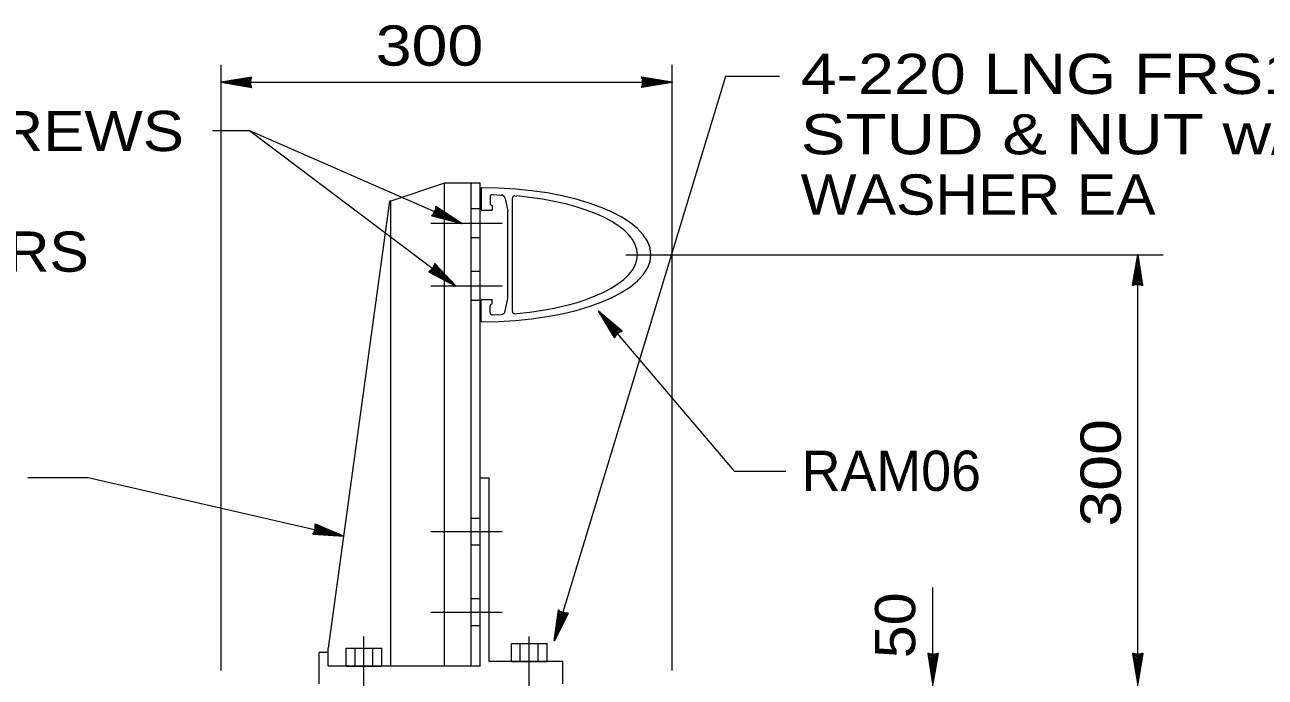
# Model space of a CAD drawing. Extents: x 1370 to 1387, y -905.5 to -882.8.
# Drawn here: x 1374.25 to 1380.03, y -895.13 to -892.09 of the extents above; entities that cross this region are included whole.
import ezdxf

# ---------------------------------------------------------------- set-up
doc = ezdxf.new("R2010")
doc.units = 0
doc.header["$LTSCALE"] = 0.075
for name, color, linetype, lineweight in [('1', 7, 'Continuous', 13), ('2', 7, 'Continuous', 13), ('4', 7, 'Continuous', 25), ('5', 7, 'Continuous', 13), ('6', 7, 'Continuous', 13)]:
    doc.layers.add(name, color=color, linetype=linetype, lineweight=lineweight)
doc.layers.add('8', color=7, linetype='Continuous')

msp = doc.modelspace()

# ---------------------------------------------------------------- linework, layer by layer
at = {"layer": '1'}
for p, q in [((1375.16225, -895.09408), (1375.16225, -892.27208)), ((1377.26642, -895.09408), (1377.26642, -892.27208)), ((1375.16225, -892.35258), (1377.26642, -892.35258)), ((1375.29508, -892.578), (1376.25875, -893.3025))]:
    msp.add_line(p, q, dxfattribs=at)
for points in [[(1377.76642, -892.32592), (1377.515, -892.32592), (1376.71642, -894.95525)], [(1375.123, -892.578), (1375.29508, -892.578), (1376.28458, -893.01083)], [(1379.43767, -898.15667), (1379.43767, -895.15667), (1379.43767, -893.15667)], [(1377.796, -894.16642), (1377.55933, -894.16642), (1376.92342, -893.41917)], [(1374.26142, -894.19417), (1374.54242, -894.19417), (1375.734, -894.468)], [(1378.48275, -895.698), (1378.48275, -895.40583), (1378.48275, -895.15667), (1378.48275, -894.70742)]]:
    msp.add_lwpolyline(points, dxfattribs=at)
at = {"layer": '2'}
for p, q in [((1376.20392, -892.82333), (1375.95392, -892.90667)), ((1376.37058, -892.82333), (1376.20392, -892.82333)), ((1376.20392, -895.07333), (1376.20392, -892.82333)), ((1376.37058, -895.07333), (1376.37058, -892.82333)), ((1376.3755, -892.84417), (1376.3755, -892.94833)), ((1376.417, -892.88683), (1376.417, -892.91717)), ((1376.42783, -892.8765), (1376.46883, -892.87817)), ((1376.5325, -892.882), (1376.54183, -892.883)), ((1375.95392, -895.07333), (1375.95392, -892.90667)), ((1376.42733, -892.9275), (1376.4275, -892.9275)), ((1376.4275, -892.9275), (1376.4275, -892.94833)), ((1376.48817, -892.89467), (1376.5005, -892.95283)), ((1376.52133, -893.42083), (1376.52133, -892.8925)), ((1376.3755, -892.94833), (1376.4275, -892.94833)), ((1376.5005, -893.3605), (1376.5005, -892.95283)), ((1376.3755, -893.365), (1376.4275, -893.365)), ((1376.3755, -893.46917), (1376.3755, -893.365)), ((1376.417, -893.4265), (1376.417, -893.39617)), ((1376.42733, -893.38583), (1376.4275, -893.38583)), ((1376.4275, -893.38583), (1376.4275, -893.365)), ((1376.48817, -893.41867), (1376.5005, -893.3605)), ((1376.42783, -893.43683), (1376.46883, -893.43517)), ((1376.5325, -893.43133), (1376.54183, -893.43033)), ((1376.37058, -895.07333), (1376.37058, -894.19833)), ((1376.41225, -894.19833), (1376.37058, -894.19833)), ((1376.41225, -895.0525), (1376.41225, -894.19833)), ((1376.51642, -894.96917), (1376.68308, -894.96917)), ((1376.51642, -895.0525), (1376.51642, -894.96917)), ((1376.55808, -895.0525), (1376.55808, -894.96917)), ((1376.64142, -895.0525), (1376.64142, -894.96917)), ((1376.68308, -895.0525), (1376.68308, -894.96917)), ((1375.62058, -895.15667), (1375.62058, -895.01083)), ((1375.66225, -895.01083), (1375.62058, -895.01083)), ((1375.66225, -895.07333), (1375.66225, -894.99)), ((1375.66225, -895.07333), (1375.66225, -895.01083)), ((1375.74558, -894.99), (1375.91225, -894.99)), ((1375.74558, -895.07333), (1375.74558, -894.99)), ((1375.78725, -895.07333), (1375.78725, -894.99)), ((1375.87058, -895.07333), (1375.87058, -894.99)), ((1375.91225, -895.07333), (1375.91225, -894.99)), ((1376.37058, -895.07333), (1375.66225, -895.07333)), ((1376.37058, -895.07333), (1375.66225, -895.07333)), ((1375.74558, -895.07333), (1375.91225, -895.07333)), ((1376.75608, -895.0525), (1376.41225, -895.0525)), ((1376.51642, -895.0525), (1376.68308, -895.0525)), ((1376.75608, -895.15667), (1376.75608, -895.0525))]:
    msp.add_line(p, q, dxfattribs=at)
msp.add_lwpolyline([(1375.95392, -892.90667), (1375.94858, -892.90667), (1375.66225, -894.99)], dxfattribs=at)
for centre, radius, start, end in [((1376.42742, -892.8869), 0.01042, 87.39744, 180), ((1376.46778, -892.89901), 0.02083, 11.97613, 87.13759), ((1376.53175, -892.89245), 0.01042, 85.42608, 180), ((1376.42742, -892.91708), 0.01042, 180, 270), ((1376.42742, -893.39625), 0.01042, 90, 180), ((1376.42742, -893.42643), 0.01042, 180, 272.60256), ((1376.46778, -893.41433), 0.02083, 272.86241, 348.02387), ((1376.53175, -893.42088), 0.01042, 180, 274.57392)]:
    msp.add_arc(centre, radius, start, end, dxfattribs=at)
for centre, major_axis, ratio, start_param, end_param in [((1376.3755, -893.15667), (0.79167, 0), 0.394737, 4.712389, 7.8539816), ((1376.3755, -893.15658), (0.72917, 0), 0.385714, 4.942999, 7.6233716)]:
    msp.add_ellipse(centre, major_axis=major_axis, ratio=ratio, start_param=start_param, end_param=end_param, dxfattribs=at)
at = {"layer": '4'}
for points in [[(1375.30425, -892.37658), (1375.30325, -892.37358), (1375.30225, -892.37058), (1375.30125, -892.36758), (1375.30025, -892.36458), (1375.30025, -892.36158), (1375.30025, -892.36058), (1375.30025, -892.35858), (1375.29925, -892.35658), (1375.29925, -892.35458), (1375.29925, -892.35258), (1375.29925, -892.34958), (1375.30025, -892.34558), (1375.30025, -892.34358), (1375.30025, -892.33958), (1375.30225, -892.33558), (1375.30325, -892.33258), (1375.30325, -892.33058), (1375.30425, -892.32958), (1375.16225, -892.35258), (1375.30425, -892.37658), (1375.29625, -892.37058), (1375.29525, -892.33558), (1375.18825, -892.35258), (1375.29625, -892.37058), (1375.29025, -892.36458), (1375.28825, -892.34258), (1375.21325, -892.35258), (1375.29025, -892.36458), (1375.28425, -892.35958), (1375.28125, -892.34658), (1375.23825, -892.35258), (1375.28425, -892.35958), (1375.27925, -892.35458), (1375.27725, -892.34958), (1375.26025, -892.35258), (1375.27925, -892.35458)], [(1377.12442, -892.32858), (1377.12542, -892.33158), (1377.12642, -892.33458), (1377.12742, -892.33758), (1377.12842, -892.34058), (1377.12842, -892.34358), (1377.12842, -892.34458), (1377.12842, -892.34658), (1377.12942, -892.34858), (1377.12942, -892.35058), (1377.12942, -892.35258), (1377.12942, -892.35558), (1377.12842, -892.35958), (1377.12842, -892.36158), (1377.12842, -892.36558), (1377.12642, -892.36958), (1377.12542, -892.37258), (1377.12542, -892.37458), (1377.12442, -892.37558), (1377.26642, -892.35258), (1377.12442, -892.32858), (1377.13242, -892.33458), (1377.13342, -892.36958), (1377.24042, -892.35258), (1377.13242, -892.33458), (1377.13842, -892.34058), (1377.14042, -892.36258), (1377.21542, -892.35258), (1377.13842, -892.34058), (1377.14442, -892.34558), (1377.14742, -892.35858), (1377.19042, -892.35258), (1377.14442, -892.34558), (1377.14942, -892.35058), (1377.15142, -892.35558), (1377.16842, -892.35258), (1377.14942, -892.35058)], [(1376.16408, -892.93192), (1376.16383, -892.93508), (1376.1635, -892.93825), (1376.16325, -892.94142), (1376.163, -892.9445), (1376.16175, -892.94725), (1376.16133, -892.94817), (1376.16058, -892.95), (1376.16067, -892.95225), (1376.15983, -892.95408), (1376.15908, -892.95592), (1376.15783, -892.95867), (1376.15533, -892.96192), (1376.15458, -892.96375), (1376.15292, -892.96742), (1376.1495, -892.97033), (1376.14742, -892.97267), (1376.14658, -892.9745), (1376.14525, -892.975), (1376.28458, -893.01083), (1376.16408, -892.93192), (1376.169, -892.94067), (1376.15592, -892.97308), (1376.26075, -893.00042), (1376.169, -892.94067), (1376.17208, -892.9485), (1376.16517, -892.9695), (1376.23783, -892.99042), (1376.17208, -892.9485), (1376.17558, -892.9555), (1376.17317, -892.96867), (1376.21492, -892.98042), (1376.17558, -892.9555), (1376.17817, -892.96208), (1376.178, -892.9675), (1376.19483, -892.97158), (1376.17817, -892.96208)], [(1379.41367, -893.29867), (1379.41667, -893.29767), (1379.41967, -893.29667), (1379.42267, -893.29567), (1379.42567, -893.29467), (1379.42867, -893.29467), (1379.42967, -893.29467), (1379.43167, -893.29467), (1379.43367, -893.29367), (1379.43567, -893.29367), (1379.43767, -893.29367), (1379.44067, -893.29367), (1379.44467, -893.29467), (1379.44667, -893.29467), (1379.45067, -893.29467), (1379.45467, -893.29667), (1379.45767, -893.29767), (1379.45967, -893.29767), (1379.46067, -893.29867), (1379.43767, -893.15667), (1379.41367, -893.29867), (1379.41967, -893.29067), (1379.45467, -893.28967), (1379.43767, -893.18267), (1379.41967, -893.29067), (1379.42567, -893.28467), (1379.44767, -893.28267), (1379.43767, -893.20767), (1379.42567, -893.28467), (1379.43067, -893.27867), (1379.44367, -893.27567), (1379.43767, -893.23267), (1379.43067, -893.27867), (1379.43567, -893.27367), (1379.44067, -893.27167), (1379.43767, -893.25467), (1379.43567, -893.27367)], [(1376.15967, -893.198), (1376.15867, -893.201), (1376.15767, -893.204), (1376.15667, -893.207), (1376.15567, -893.21), (1376.15383, -893.21242), (1376.15325, -893.21317), (1376.15208, -893.21475), (1376.15167, -893.217), (1376.15042, -893.21858), (1376.14925, -893.22017), (1376.14742, -893.22258), (1376.14425, -893.22517), (1376.143, -893.22675), (1376.14067, -893.23), (1376.13667, -893.23192), (1376.134, -893.23375), (1376.13283, -893.23533), (1376.13142, -893.23558), (1376.25875, -893.3025), (1376.15967, -893.198), (1376.1625, -893.20758), (1376.14225, -893.23617), (1376.238, -893.28692), (1376.1625, -893.20758), (1376.16367, -893.216), (1376.152, -893.23475), (1376.218, -893.27183), (1376.16367, -893.216), (1376.16542, -893.22358), (1376.16, -893.23575), (1376.198, -893.25683), (1376.16542, -893.22358), (1376.16642, -893.23058), (1376.165, -893.23575), (1376.18042, -893.24358), (1376.16642, -893.23058)], [(1376.99717, -893.54283), (1376.99883, -893.54017), (1377.00042, -893.53742), (1377.00208, -893.53475), (1377.00375, -893.532), (1377.006, -893.53008), (1377.00675, -893.52942), (1377.00825, -893.52817), (1377.00917, -893.52608), (1377.01067, -893.52483), (1377.01217, -893.5235), (1377.0145, -893.52158), (1377.01817, -893.51975), (1377.01967, -893.51842), (1377.02275, -893.51583), (1377.02708, -893.51475), (1377.03, -893.51358), (1377.03158, -893.51225), (1377.033, -893.51242), (1376.92342, -893.41917), (1376.99717, -893.54283), (1376.99658, -893.53292), (1377.02258, -893.50942), (1376.94025, -893.439), (1376.99658, -893.53292), (1376.99725, -893.52442), (1377.01267, -893.50867), (1376.9565, -893.458), (1376.99725, -893.52442), (1376.99717, -893.51658), (1377.00508, -893.50592), (1376.97267, -893.47708), (1376.99717, -893.51658), (1376.99775, -893.50958), (1377.00025, -893.50483), (1376.98692, -893.49383), (1376.99775, -893.50958)], [(1375.601, -894.41283), (1375.60125, -894.41592), (1375.60158, -894.41908), (1375.60192, -894.42225), (1375.60217, -894.42542), (1375.6015, -894.42833), (1375.60133, -894.42933), (1375.60083, -894.43125), (1375.60142, -894.43342), (1375.60092, -894.43533), (1375.6005, -894.43733), (1375.59983, -894.44025), (1375.59792, -894.44392), (1375.5975, -894.44583), (1375.59658, -894.44975), (1375.59375, -894.45325), (1375.59208, -894.45592), (1375.59167, -894.45783), (1375.59042, -894.45858), (1375.734, -894.468), (1375.601, -894.41283), (1375.60742, -894.42042), (1375.60058, -894.45475), (1375.70867, -894.46217), (1375.60742, -894.42042), (1375.61192, -894.42767), (1375.609, -894.4495), (1375.68433, -894.45658), (1375.61192, -894.42767), (1375.61667, -894.43383), (1375.61667, -894.44717), (1375.65992, -894.451), (1375.61667, -894.43383), (1375.62042, -894.43983), (1375.62125, -894.44517), (1375.6385, -894.44608), (1375.62042, -894.43983)], [(1376.78067, -894.82633), (1376.7775, -894.82642), (1376.77433, -894.8265), (1376.77117, -894.82658), (1376.768, -894.82667), (1376.76517, -894.82583), (1376.76417, -894.8255), (1376.76225, -894.82492), (1376.76008, -894.82533), (1376.75817, -894.82475), (1376.75625, -894.82417), (1376.75333, -894.82325), (1376.74983, -894.82117), (1376.74792, -894.82058), (1376.74408, -894.81942), (1376.74083, -894.81633), (1376.73825, -894.8145), (1376.73633, -894.81392), (1376.73567, -894.81267), (1376.71642, -894.95525), (1376.78067, -894.82633), (1376.77258, -894.83225), (1376.73883, -894.82308), (1376.724, -894.93033), (1376.77258, -894.83225), (1376.76508, -894.83625), (1376.7435, -894.83175), (1376.73125, -894.90642), (1376.76508, -894.83625), (1376.75858, -894.84058), (1376.74525, -894.83967), (1376.7385, -894.8825), (1376.75858, -894.84058), (1376.75233, -894.84392), (1376.747, -894.84433), (1376.74492, -894.8615), (1376.75233, -894.84392)], [(1378.50675, -895.01467), (1378.50375, -895.01567), (1378.50075, -895.01667), (1378.49775, -895.01767), (1378.49475, -895.01867), (1378.49175, -895.01867), (1378.49075, -895.01867), (1378.48875, -895.01867), (1378.48675, -895.01967), (1378.48475, -895.01967), (1378.48275, -895.01967), (1378.47975, -895.01967), (1378.47575, -895.01867), (1378.47375, -895.01867), (1378.46975, -895.01867), (1378.46575, -895.01667), (1378.46275, -895.01567), (1378.46075, -895.01567), (1378.45975, -895.01467), (1378.48275, -895.15667), (1378.50675, -895.01467), (1378.50075, -895.02267), (1378.46575, -895.02367), (1378.48275, -895.13067), (1378.50075, -895.02267), (1378.49475, -895.02867), (1378.47275, -895.03067), (1378.48275, -895.10567), (1378.49475, -895.02867), (1378.48975, -895.03467), (1378.47675, -895.03767), (1378.48275, -895.08067), (1378.48975, -895.03467), (1378.48475, -895.03967), (1378.47975, -895.04167), (1378.48275, -895.05867), (1378.48475, -895.03967)], [(1379.46167, -895.01467), (1379.45867, -895.01567), (1379.45567, -895.01667), (1379.45267, -895.01767), (1379.44967, -895.01867), (1379.44667, -895.01867), (1379.44567, -895.01867), (1379.44367, -895.01867), (1379.44167, -895.01967), (1379.43967, -895.01967), (1379.43767, -895.01967), (1379.43467, -895.01967), (1379.43067, -895.01867), (1379.42867, -895.01867), (1379.42467, -895.01867), (1379.42067, -895.01667), (1379.41767, -895.01567), (1379.41567, -895.01567), (1379.41467, -895.01467), (1379.43767, -895.15667), (1379.46167, -895.01467), (1379.45567, -895.02267), (1379.42067, -895.02367), (1379.43767, -895.13067), (1379.45567, -895.02267), (1379.44967, -895.02867), (1379.42767, -895.03067), (1379.43767, -895.10567), (1379.44967, -895.02867), (1379.44467, -895.03467), (1379.43167, -895.03767), (1379.43767, -895.08067), (1379.44467, -895.03467), (1379.43967, -895.03967), (1379.43467, -895.04167), (1379.43767, -895.05867), (1379.43967, -895.03967)]]:
    msp.add_lwpolyline(points, dxfattribs=at)
at = {"layer": '5'}
for p, q in [((1376.32892, -895.07333), (1376.32892, -892.82333)), ((1376.37058, -892.94317), (1376.32892, -892.94317)), ((1376.37058, -893.0785), (1376.32892, -893.0785)), ((1376.37058, -893.23483), (1376.32892, -893.23483)), ((1376.37058, -893.37017), (1376.32892, -893.37017)), ((1376.37058, -894.38583), (1376.32892, -894.38583)), ((1376.37058, -894.51083), (1376.32892, -894.51083)), ((1376.37058, -894.76083), (1376.32892, -894.76083)), ((1376.37058, -894.88583), (1376.32892, -894.88583))]:
    msp.add_line(p, q, dxfattribs=at)
at = {"layer": '6'}
for p, q in [((1376.47392, -893.01083), (1376.14058, -893.01083)), ((1377.05042, -893.15667), (1379.55592, -893.15667)), ((1376.47392, -893.3025), (1376.14058, -893.3025)), ((1376.47392, -894.44833), (1376.14058, -894.44833)), ((1376.47392, -894.82333), (1376.14058, -894.82333)), ((1375.82892, -897.4325), (1375.82892, -894.93517)), ((1376.59975, -897.4325), (1376.59975, -894.93517))]:
    msp.add_line(p, q, dxfattribs=at)

# ---------------------------------------------------------------- texts
at = {"layer": '8'}
for s, width, p in [('300', 1.2, (1375.88358, -892.27533)), ('4-220 LNG FRS16a ANCHOR', 1.2, (1377.866, -892.40733)), ('2-FBS12 CAP SCREWS', 1.15, (1371.83283, -892.67342)), ('STUD & NUT w/ 1-FWC16a', 1.25, (1377.866, -892.6885)), ('WASHER EA', 1.1, (1377.866, -892.96967)), ('FPC01 CLAMP BARS', 1.1, (1371.83283, -893.23575))]:
    msp.add_text(s, height=0.1875, dxfattribs=dict(at, width=width)).set_placement(p)
for s, width, p in [('300', 1.2, (1379.35858, -894.42417)), ('50', 1.1, (1378.40017, -895.037))]:
    msp.add_text(s, height=0.1875, rotation=90, dxfattribs=dict(at, width=width)).set_placement(p)
msp.add_text('RAM06', height=0.1875, dxfattribs=at).set_placement((1377.87075, -894.25717))

doc.saveas('drawing.dxf')
